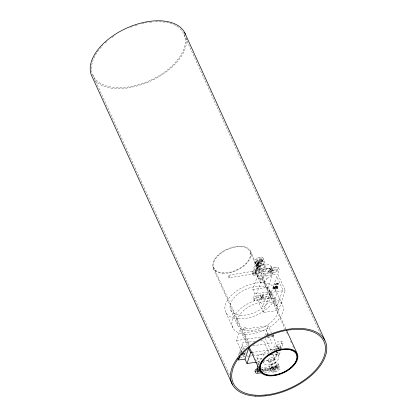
<?xml version="1.0" encoding="UTF-8"?>
<svg xmlns="http://www.w3.org/2000/svg" width="417" height="417" viewBox="0 0 417 417"><rect width="100%" height="100%" fill="white"/><g stroke="black" fill="none" stroke-linecap="round" stroke-linejoin="round"><path stroke-width="0.31" stroke-dasharray="2.08 1.56" d="M255.329 262.543L252.499 272.869A2.528 1.433 -24.5 0 0 254.266 274.193A2.528 1.433 -24.5 0 0 257.127 272.233L261.25 261.725A4.582 2.596 -24.5 0 0 262.653 257.518A4.582 2.596 -24.5 0 0 256.731 258.337A4.582 2.596 -24.5 0 0 255.329 262.543L255.934 263.878L253.109 274.204A2.528 1.433 -24.5 0 0 254.876 275.528A2.528 1.433 -24.5 0 0 257.737 273.562L261.86 263.059L261.25 261.725M258.29 364.713L258.629 363.473M254.36 300.568L255.866 296.039L271.123 293.928L269.611 298.457L262.611 299.427L263.111 297.931A1.366 0.777 -24.5 0 0 263.888 296.544A1.366 0.777 -24.5 0 0 261.975 296.81A1.366 0.777 -24.5 0 0 261.86 298.103L261.36 299.599L254.36 300.568L253.374 298.41L254.886 293.886L252.879 289.476L259.51 269.585L274.767 267.479L276.779 271.889L261.522 273.995L259.51 269.585M241.615 351.667L236.543 340.533L240.156 329.701L268.167 325.828L271.368 332.86M258.545 275.048L258.06 276.497A3.555 2.012 -24.5 0 0 260.542 278.358A3.555 2.012 -24.5 0 0 264.566 275.601L265.05 274.151L265.665 273.906A8.34 4.723 -24.5 0 0 270.419 265.457A8.34 4.723 -24.5 0 0 258.733 267.073A8.34 4.723 -24.5 0 0 258.04 274.965L258.545 275.048L260.463 279.254L259.979 280.704A3.555 2.012 -24.5 0 0 262.46 282.559A3.555 2.012 -24.5 0 0 266.479 279.802L266.963 278.353L265.05 274.151M261.522 273.995L263.033 269.471L270.034 268.501L271.014 270.654L270.518 272.15A1.366 0.777 -24.5 0 0 269.736 273.536A1.366 0.777 -24.5 0 0 271.655 273.271A1.366 0.777 -24.5 0 0 271.769 271.978L272.265 270.482L271.285 268.329L278.285 267.36L279.27 269.512L277.758 274.042L285.233 290.446L278.598 310.337L263.346 312.442L255.866 296.039M263.346 312.442L269.981 292.557L262.502 276.148L264.013 271.623L263.033 269.471M238.378 355.612L239.301 352.85L241.407 352.558M240.578 354.116L239.598 351.964L241.255 346.991L247.635 346.11L240.156 329.701M241.13 352.459L242.235 349.144L241.255 346.991M261.36 299.599L260.38 297.446L260.875 295.95A1.366 0.777 -24.5 0 1 260.99 294.657A1.366 0.777 -24.5 0 1 262.908 294.392A1.366 0.777 -24.5 0 1 262.126 295.778L261.631 297.274L262.611 299.427M271.285 268.329L270.784 269.825A1.366 0.777 -24.5 0 1 270.669 271.118A1.366 0.777 -24.5 0 1 268.757 271.384A1.366 0.777 -24.5 0 1 269.533 269.997L270.034 268.501M240.192 357.468L244.018 356.942L244.419 355.737M269.611 298.457L268.631 296.305L270.143 291.775L268.131 287.365L274.767 267.479M276.779 271.889L278.285 267.36M273.531 288.423A0.683 0.5 18.4 0 0 274.626 288.574A0.683 0.5 18.4 0 0 274.24 287.735A0.683 0.5 18.4 0 0 273.411 288.157L273.099 287.522L273.396 286.635L277.149 286.114L277.847 287.652L277.55 288.543L273.802 289.059L273.531 288.423L273.828 287.532L273.396 286.635M273.411 288.157L274.897 283.586M273.802 289.059L274.094 288.173L273.828 287.532M274.667 287.85L276.148 283.409M274.699 288.116L276.179 283.68M274.735 288.387L276.216 283.946M275.918 287.678L277.399 283.237M275.95 287.944L277.43 283.508M275.981 288.215L277.467 283.774M277.55 288.543L277.237 287.907A0.683 0.5 18.4 0 1 276.408 288.329A0.683 0.5 18.4 0 1 276.028 287.49A0.683 0.5 18.4 0 1 277.117 287.641L276.852 287.005L277.149 286.114M277.117 287.641L277.414 286.755M277.232 288.043L278.712 283.602M264.957 335.456L268.167 325.828M266.479 335.805L267.188 333.673L268.439 333.501L268.725 334.153M268.694 336.373L268.251 337.702L267 337.874M272.629 351.26L275.642 342.237L272.437 335.205M274.615 350.405L276.622 344.39L283.002 343.504L282.022 341.351L275.642 342.237M262.934 361.299L275.022 359.631L277.628 351.807M275.022 359.631L273.01 355.221L279.39 354.341L278.405 352.183L278.775 351.078M279.51 348.873L280.068 347.215L277.962 347.502A1.366 0.777 -24.5 0 1 275.997 348.002A1.366 0.777 -24.5 0 1 276.45 346.642A1.366 0.777 -24.5 0 1 278.254 346.616L280.36 346.324L282.022 341.351M279.39 354.341L280.86 349.92M276.878 349.3A1.366 0.777 -24.5 0 1 278.139 348.508A1.366 0.777 -24.5 0 1 279.239 348.768L281.345 348.476L283.002 343.504M261.688 358.891L261.589 358.521L259.551 358.802A3.555 2.012 -24.5 0 1 257.07 356.947A3.555 2.012 -24.5 0 1 261.094 354.189L263.132 353.903L263.497 353.475A8.34 4.723 -24.5 0 1 275.872 350.692M266.963 278.353L267.584 278.113A8.34 4.723 -24.5 0 0 272.337 269.658A8.34 4.723 -24.5 0 0 260.651 271.274A8.34 4.723 -24.5 0 0 259.953 279.166L260.463 279.254M228.745 275.288L252.926 271.227M229.162 277.847A1.298 0.459 80.5 0 0 229.241 275.872A1.298 0.459 80.5 0 0 228.459 275.976A1.298 0.459 80.5 0 0 229.162 277.847L253.348 273.787A1.298 0.459 80.5 0 0 253.427 271.811A1.298 0.459 80.5 0 0 252.639 271.915A1.298 0.459 80.5 0 0 253.348 273.787M260.938 368.128L272.676 366.157L273.281 367.492A4.582 2.596 -24.5 0 1 279.208 366.673A4.582 2.596 -24.5 0 1 277.8 370.88A4.582 2.596 -24.5 0 1 271.879 371.698L263.674 372.584M260.927 369.566L273.281 367.492M264.013 271.623L271.014 270.654M272.265 270.482L279.27 269.512M262.502 276.148L277.758 274.042M252.879 289.476L268.131 287.365M273.099 287.522L276.852 287.005M274.094 288.173L277.847 287.652M254.886 293.886L270.143 291.775M269.981 292.557L285.233 290.446M253.374 298.41L260.38 297.446M261.631 297.274L268.631 296.305M267.328 334.21L269.205 333.949M271.947 335.529L273.198 335.357M236.543 340.533L262.006 337.014M270.284 336.019L273.406 335.586M273.109 336.477L266.859 337.337A0.683 0.261 82.1 0 0 266.984 337.275M254.938 341.236L241.526 343.092L244.419 349.446M260.688 340.439L263.247 340.09L269.299 353.371M252.905 345.709L272.072 343.061L269.173 336.707M242.235 349.144L244.789 348.789M239.598 351.964L241.704 351.672A1.366 0.777 -24.5 0 1 241.964 351.458M251.899 352.495L278.634 348.8L276.622 344.39M248.855 356.196L247.578 356.373L247.052 355.221M249.496 356.108L252.05 355.758M252.686 355.67L268.657 353.46M275.856 352.537L278.405 352.183M257.2 362.092L260.385 361.654M261.469 363.009L263.508 362.727L263.607 363.092A8.34 4.723 -24.5 0 0 276.82 361.268A8.34 4.723 -24.5 0 0 272.921 354.054M262.434 371.318L271.269 370.364A4.582 2.596 -24.5 0 1 272.676 366.157M184.043 34.507L320.454 333.829M270.925 266.124L272.843 270.325M271.133 270.086L272.119 272.238M270.784 269.825L271.769 271.978M269.533 269.997L270.518 272.15M263.117 258.045L264.748 261.631M268.673 271.269L269.653 273.427M261.824 258.665L262.288 259.692M262.475 260.104L263.455 262.257M264.8 265.202L266.249 268.381M275.178 288.913L282.189 304.295M260.933 260.344L261.12 260.755M257.982 261.772L258.17 262.178M258.394 263.377L258.999 264.706M270.419 291.613L277.43 306.995M271.123 293.928L278.598 310.337M256.158 261.396L256.627 262.423M256.815 262.835L257.795 264.988M259.139 267.933L260.583 271.107M257.8 265.149L258.404 266.484M257.159 263.971L257.769 265.301M250.33 250.867L285.984 329.107M257.206 266.927L257.815 268.261M254.865 262.022L256.502 265.608M256.57 265.744L257.174 267.078M250.341 252.853A19.828 11.228 -24.5 0 1 224.732 272.88A19.828 11.228 -24.5 0 1 220.525 253.583A19.828 11.228 -24.5 0 1 250.341 252.853L284.915 328.721M286.536 332.276L287.615 334.648M290.586 341.169L291.4 342.946M292.75 345.907L293.558 347.689M256.617 268.704L257.221 270.034M255.975 267.521L256.585 268.856M256.022 270.477L256.632 271.811M255.381 269.299L255.991 270.628M258.113 277.592L260.031 281.798M255.428 272.254L257.826 277.571M254.792 271.071L255.397 272.405M254.198 272.848L254.808 274.183M262.991 294.501L263.971 296.654M252.535 273.651L253.145 274.98M262.126 295.778L263.111 297.931M260.875 295.95L261.86 298.103M260.526 295.689L261.511 297.842M280.36 346.324L281.345 348.476M280.068 347.215L281.048 349.368M278.254 346.616L279.239 348.768M277.962 347.502L278.942 349.66M275.793 347.804L276.773 349.957M278.624 355.852L276.711 351.646A8.34 4.723 -24.5 0 1 273.604 358.151A8.34 4.723 -24.5 0 1 264.336 360.622M268.121 334.398L266.015 329.774L244.294 332.776L249.559 344.327M278.03 363.608L279.666 367.195M265.353 338.416L271.493 351.896M273.948 358.109L275.397 361.284M276.737 364.229L277.717 366.381M277.904 366.793L278.374 367.82M276.367 367.038L276.549 367.445M273.411 368.461L273.599 368.873M268.282 360.835L269.731 364.015M271.076 366.96L272.056 369.113M272.244 369.525L272.713 370.551M270.424 368.263L271.029 369.598M271.269 370.364L271.879 371.698M269.783 367.586L270.81 369.843M263.132 353.903L264.326 356.535M269.194 368.857L269.799 370.192M267.923 368.607L268.527 369.942M266.692 369.201L267.297 370.536M263.127 362.045L263.607 363.092M265.421 368.956L266.03 370.291M264.19 369.551L264.8 370.88M262.918 369.3L263.528 370.635M257.122 358.041L259.035 362.243M261.688 369.895L262.298 371.229M213.389 266.687L249.048 344.927M251.748 350.859L252.561 352.636M252.827 353.225L254.177 356.191M255.532 359.157L256.34 360.934M257.419 363.301L258.232 365.083M213.4 268.673L248.516 345.729M230.695 309.961L237.706 325.343M245.472 351.755L245.999 352.907M225.936 312.661L232.947 328.043M243.486 355.769L244.018 356.942M239.301 352.85L239.791 353.929M92.767 74.872L229.986 375.978M267.188 333.673L267.474 334.325A0.683 0.261 82.1 0 0 267.115 334.663M180.16 28.867A49.91 28.267 -24.5 0 1 166.425 70.676A49.91 28.267 -24.5 0 1 105.981 85.834A49.91 28.267 -24.5 0 1 99.585 49.07M99.971 48.596A49.91 28.267 -24.5 0 1 102.916 45.317M105.24 43.04A49.91 28.267 -24.5 0 1 107.112 41.366M111.954 37.525A49.91 28.267 -24.5 0 1 115.076 35.362M130.578 27.303A49.91 28.267 -24.5 0 1 132.408 26.594M134.863 25.724A49.91 28.267 -24.5 0 1 138.543 24.567M141.686 23.733A49.91 28.267 -24.5 0 1 149.369 22.263M149.995 22.179A49.91 28.267 -24.5 0 1 151.851 21.971M155.708 21.71A49.91 28.267 -24.5 0 1 179.685 28.429M186.378 37.853A51.275 29.044 -24.5 0 1 151.215 80.762A51.275 29.044 -24.5 0 1 94.883 80.585M258.999 364.286A1.084 0.808 15.3 0 1 258.665 363.374A1.084 0.808 15.3 0 1 259.582 362.905M261.86 263.059A4.582 2.596 -24.5 0 1 255.934 263.878M261.678 369.686A0.683 0.386 -24.5 0 1 262.705 369.16A0.683 0.386 -24.5 0 1 262.595 369.884A0.683 0.386 -24.5 0 1 261.662 369.796M262.272 371.13A0.683 0.386 -24.5 0 1 262.95 370.51A0.683 0.386 -24.5 0 1 263.549 370.807A0.683 0.386 -24.5 0 1 262.762 371.375M273.828 334.632A0.683 0.261 82.1 0 1 273.63 334.663M276.721 349.759A1.366 0.777 -24.5 0 1 276.758 349.535M259.395 362.649A3.555 2.012 -24.5 0 1 262.142 358.589M273.062 335.159A0.683 0.261 82.1 0 1 273.317 336.18A0.683 0.261 82.1 0 1 272.9 336.243A0.683 0.261 82.1 0 1 272.864 335.19M273.552 334.616A0.683 0.261 82.1 0 1 273.536 335.518A0.683 0.261 82.1 0 1 273.145 335.205M261.897 278.134L256.752 293.558L262.804 306.844L267.949 291.42L261.897 278.134M276.737 276.367L271.592 291.791L277.644 305.072L282.789 289.653L276.737 276.367M222.72 273.307A20.511 11.619 -24.5 0 0 251.133 253.817A20.511 11.619 -24.5 0 0 221.745 252.186A20.511 11.619 -24.5 0 0 222.72 273.307M245.373 334.215A27.345 15.492 -24.5 0 0 283.258 308.231A27.345 15.492 -24.5 0 0 244.07 306.057A27.345 15.492 -24.5 0 0 245.373 334.215M247.286 330.572A21.877 12.39 -24.5 0 0 278.129 310.201A21.877 12.39 -24.5 0 0 247.291 307.73A21.877 12.39 -24.5 0 0 247.286 330.572M238.362 318.833A27.345 15.492 -24.5 0 0 276.247 292.849A27.345 15.492 -24.5 0 0 237.065 290.675A27.345 15.492 -24.5 0 0 238.362 318.833M240.275 315.189A21.877 12.39 -24.5 0 0 271.118 294.824A21.877 12.39 -24.5 0 0 240.281 292.348A21.877 12.39 -24.5 0 0 240.275 315.189M243.564 328.58A1.376 1.027 15.3 0 0 245.9 328.685A1.376 1.027 15.3 0 0 244.544 327.053A1.376 1.027 15.3 0 0 243.564 328.58M254.511 272.999A0.683 0.386 -24.5 0 0 255.454 272.353A0.683 0.386 -24.5 0 0 254.479 272.296A0.683 0.386 -24.5 0 0 254.511 272.999M257.471 264.123A0.683 0.386 -24.5 0 0 258.42 263.476A0.683 0.386 -24.5 0 0 257.44 263.419A0.683 0.386 -24.5 0 0 257.471 264.123M256.877 265.9A0.683 0.386 -24.5 0 0 257.826 265.248A0.683 0.386 -24.5 0 0 256.846 265.196A0.683 0.386 -24.5 0 0 256.877 265.9M257.586 262.105A3.143 1.783 -24.5 0 0 261.944 259.119A3.143 1.783 -24.5 0 0 257.44 258.868A3.143 1.783 -24.5 0 0 257.586 262.105M259.223 265.697A3.143 1.783 -24.5 0 0 263.58 262.71A3.143 1.783 -24.5 0 0 259.072 262.46A3.143 1.783 -24.5 0 0 259.223 265.697M258.582 266.645A4.582 2.596 -24.5 0 0 264.931 262.293A4.582 2.596 -24.5 0 0 258.368 261.928A4.582 2.596 -24.5 0 0 258.582 266.645M258.055 263.132A3.143 1.783 -24.5 0 0 262.413 260.145A3.143 1.783 -24.5 0 0 257.904 259.895A3.143 1.783 -24.5 0 0 258.055 263.132M258.728 262.142A1.642 0.928 -24.5 0 0 261 260.583A1.642 0.928 -24.5 0 0 258.649 260.453A1.642 0.928 -24.5 0 0 258.728 262.142M258.915 262.548A1.642 0.928 -24.5 0 0 261.188 260.99A1.642 0.928 -24.5 0 0 258.837 260.86A1.642 0.928 -24.5 0 0 258.915 262.548M255.115 274.334A0.683 0.386 -24.5 0 0 256.064 273.688A0.683 0.386 -24.5 0 0 255.084 273.63A0.683 0.386 -24.5 0 0 255.115 274.334M255.71 272.562A0.683 0.386 -24.5 0 0 256.658 271.91A0.683 0.386 -24.5 0 0 255.678 271.853A0.683 0.386 -24.5 0 0 255.71 272.562M256.304 270.784A0.683 0.386 -24.5 0 0 257.247 270.133A0.683 0.386 -24.5 0 0 256.267 270.08A0.683 0.386 -24.5 0 0 256.304 270.784M257.487 267.234A0.683 0.386 -24.5 0 0 258.436 266.583A0.683 0.386 -24.5 0 0 257.456 266.526A0.683 0.386 -24.5 0 0 257.487 267.234M256.893 269.007A0.683 0.386 -24.5 0 0 257.842 268.36A0.683 0.386 -24.5 0 0 256.862 268.303A0.683 0.386 -24.5 0 0 256.893 269.007M258.081 265.457A0.683 0.386 -24.5 0 0 259.025 264.805A0.683 0.386 -24.5 0 0 258.045 264.753A0.683 0.386 -24.5 0 0 258.081 265.457M255.1 271.227A0.683 0.386 -24.5 0 0 256.048 270.576A0.683 0.386 -24.5 0 0 255.068 270.524A0.683 0.386 -24.5 0 0 255.1 271.227M255.694 269.45A0.683 0.386 -24.5 0 0 256.643 268.803A0.683 0.386 -24.5 0 0 255.663 268.746A0.683 0.386 -24.5 0 0 255.694 269.45M256.288 267.672A0.683 0.386 -24.5 0 0 257.232 267.026A0.683 0.386 -24.5 0 0 256.252 266.969A0.683 0.386 -24.5 0 0 256.288 267.672M258.243 263.544A3.143 1.783 -24.5 0 0 262.601 260.557A3.143 1.783 -24.5 0 0 258.092 260.307A3.143 1.783 -24.5 0 0 258.243 263.544M262.017 271.821A3.143 1.783 -24.5 0 0 266.369 268.829A3.143 1.783 -24.5 0 0 261.866 268.579A3.143 1.783 -24.5 0 0 262.017 271.821M277.513 283.638A0.683 0.5 18.4 0 0 278.665 283.722A0.683 0.5 18.4 0 0 277.993 282.903A0.683 0.5 18.4 0 0 277.513 283.638M276.262 283.81A0.683 0.5 18.4 0 0 277.414 283.894A0.683 0.5 18.4 0 0 276.742 283.075A0.683 0.5 18.4 0 0 276.262 283.81M275.012 283.982A0.683 0.5 18.4 0 0 276.163 284.066A0.683 0.5 18.4 0 0 275.491 283.247A0.683 0.5 18.4 0 0 275.012 283.982M260.568 268.642A3.143 1.783 -24.5 0 0 264.92 265.655A3.143 1.783 -24.5 0 0 260.416 265.405A3.143 1.783 -24.5 0 0 260.568 268.642M274.782 288.246A0.683 0.5 18.4 0 0 275.934 288.335A0.683 0.5 18.4 0 0 275.262 287.516A0.683 0.5 18.4 0 0 274.782 288.246M270.112 370.343A0.683 0.386 -24.5 0 0 271.055 369.697A0.683 0.386 -24.5 0 0 270.075 369.639A0.683 0.386 -24.5 0 0 270.112 370.343M267.61 370.692A0.683 0.386 -24.5 0 0 268.558 370.041A0.683 0.386 -24.5 0 0 267.578 369.988A0.683 0.386 -24.5 0 0 267.61 370.692M274.141 371.26A3.143 1.783 -24.5 0 0 278.493 368.274A3.143 1.783 -24.5 0 0 273.99 368.023A3.143 1.783 -24.5 0 0 274.141 371.26M272.504 367.669A3.143 1.783 -24.5 0 0 276.862 364.682A3.143 1.783 -24.5 0 0 272.353 364.432A3.143 1.783 -24.5 0 0 272.504 367.669M271.863 368.618A4.582 2.596 -24.5 0 0 278.207 364.265A4.582 2.596 -24.5 0 0 271.644 363.9A4.582 2.596 -24.5 0 0 271.863 368.618M273.672 370.233A3.143 1.783 -24.5 0 0 278.03 367.247A3.143 1.783 -24.5 0 0 273.521 366.996A3.143 1.783 -24.5 0 0 273.672 370.233M274.344 369.243A1.642 0.928 -24.5 0 0 276.617 367.685A1.642 0.928 -24.5 0 0 274.266 367.554A1.642 0.928 -24.5 0 0 274.344 369.243M274.157 368.831A1.642 0.928 -24.5 0 0 276.429 367.273A1.642 0.928 -24.5 0 0 274.078 367.142A1.642 0.928 -24.5 0 0 274.157 368.831M267 369.358A0.683 0.386 -24.5 0 0 267.949 368.706A0.683 0.386 -24.5 0 0 266.969 368.654A0.683 0.386 -24.5 0 0 267 369.358M264.503 369.702A0.683 0.386 -24.5 0 0 265.447 369.055A0.683 0.386 -24.5 0 0 264.467 368.998A0.683 0.386 -24.5 0 0 264.503 369.702M269.502 369.014A0.683 0.386 -24.5 0 0 270.451 368.362A0.683 0.386 -24.5 0 0 269.471 368.31A0.683 0.386 -24.5 0 0 269.502 369.014M265.108 371.036A0.683 0.386 -24.5 0 0 266.056 370.385A0.683 0.386 -24.5 0 0 265.076 370.332A0.683 0.386 -24.5 0 0 265.108 371.036M273.484 369.827A3.143 1.783 -24.5 0 0 277.842 366.835A3.143 1.783 -24.5 0 0 273.333 366.585A3.143 1.783 -24.5 0 0 273.484 369.827M269.716 361.549A3.143 1.783 -24.5 0 0 274.068 358.557A3.143 1.783 -24.5 0 0 269.564 358.307A3.143 1.783 -24.5 0 0 269.716 361.549M271.159 364.724A3.143 1.783 -24.5 0 0 275.517 361.737A3.143 1.783 -24.5 0 0 271.014 361.487A3.143 1.783 -24.5 0 0 271.159 364.724"/><path stroke-width="0.63" d="M257.101 369.055L257.951 365.954M256.564 362.18L247.01 363.504L250.622 352.673L248.615 348.263L245.003 359.094L238.623 359.975L239.916 356.108M259.692 369.775L258.457 369.978A2.528 1.433 -24.5 0 0 255.595 371.943A2.528 1.433 -24.5 0 0 257.362 373.267L261.782 372.788M250.622 352.673L251.899 352.495M241.334 354.857L242.386 354.711A1.366 0.777 -24.5 0 0 244.195 354.685A1.366 0.777 -24.5 0 0 244.649 353.329A1.366 0.777 -24.5 0 0 242.684 353.824M184.564 32.427L324.76 340.048M286.526 330.29L297.06 353.407M249.058 346.913L260.13 371.219M245.003 359.094L247.01 363.504M237.888 358.359L238.623 359.975M232.436 384.573L92.24 76.952A51.275 29.044 -24.5 0 1 126.09 28.382A51.275 29.044 -24.5 0 1 185.367 34.142M259.218 369.363A1.084 0.808 15.3 0 1 257.711 370.009A1.084 0.808 15.3 0 1 257.539 368.571M260.745 363.78A1.084 0.808 15.3 0 1 260.5 364.354M255.282 371.677A2.528 1.433 -24.5 0 1 257.232 368.784M260.88 371.422A0.683 0.386 -24.5 0 1 259.864 371.651A0.683 0.386 -24.5 0 1 260.229 370.937M268.866 355.31A8.34 4.723 -24.5 0 1 272.921 354.054M255.73 396.15A51.275 29.044 -24.5 0 0 326.761 347.429A51.275 29.044 -24.5 0 0 253.291 343.353A51.275 29.044 -24.5 0 0 255.73 396.15M265.149 395.029A49.91 28.267 -24.5 0 0 324.233 342.128A49.91 28.267 -24.5 0 0 246.405 349.774A49.91 28.267 -24.5 0 0 265.149 395.029M269.45 375.847A20.511 11.619 -24.5 0 0 297.863 356.358A20.511 11.619 -24.5 0 0 268.475 354.726A20.511 11.619 -24.5 0 0 269.45 375.847M269.867 375.227A19.573 11.087 -24.5 0 0 296.982 356.634A19.573 11.087 -24.5 0 0 268.939 355.076A19.573 11.087 -24.5 0 0 269.867 375.227M271.462 375.42A19.828 11.228 -24.5 0 0 297.071 355.393A19.828 11.228 -24.5 0 0 267.255 356.123A19.828 11.228 -24.5 0 0 271.462 375.42M257.607 372.073A0.683 0.386 -24.5 0 0 258.55 371.422A0.683 0.386 -24.5 0 0 257.576 371.37A0.683 0.386 -24.5 0 0 257.607 372.073"/></g></svg>
